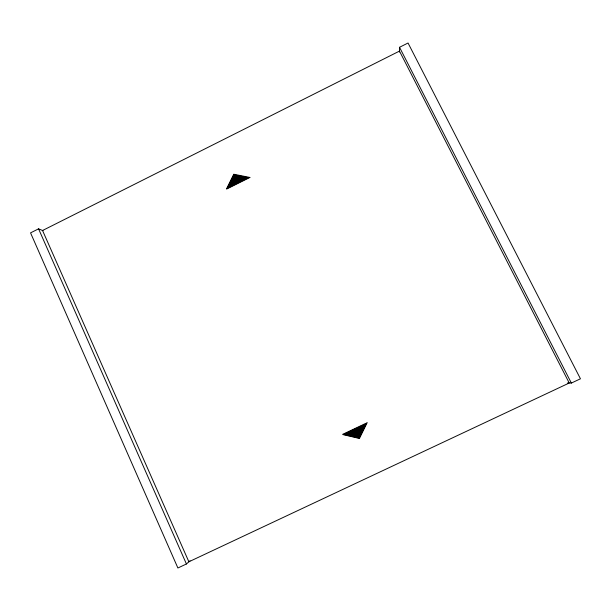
<?xml version="1.0" encoding="UTF-8"?>
<svg xmlns="http://www.w3.org/2000/svg" width="611" height="611" viewBox="0 0 611 611"><rect width="100%" height="100%" fill="white"/><g stroke="black" fill="none" stroke-linecap="round" stroke-linejoin="round"><path stroke-width="0.92" d="M399.464 52.011L399.533 47.284L408.041 43.007L580.45 378.797L571.361 383.066L567.604 382.96M349.629 436.223L353.005 429.327M350.21 436.361L353.845 428.93M350.783 436.498L354.678 428.532M351.356 436.636L355.51 428.135M351.936 436.766L356.35 427.738M352.509 436.903L357.183 427.341M353.089 437.041L358.023 426.944M353.662 437.171L358.856 426.547M354.243 437.308L359.688 426.157M354.815 437.445L360.528 425.76M355.396 437.575L361.361 425.363M355.969 437.713L362.201 424.966M356.549 437.85L363.033 424.569M357.122 437.988L363.873 424.171M357.702 438.118L364.706 423.774M358.275 438.255L365.546 423.377M358.856 438.393L366.386 422.98M359.428 438.53L367.219 422.583M342.733 434.604L342.992 434.077M343.306 434.742L343.825 433.68M343.878 434.879L344.657 433.283M344.459 435.009L345.498 432.886M345.032 435.147L346.33 432.496M345.605 435.284L347.163 432.099M346.177 435.414L347.995 431.702M346.758 435.551L348.835 431.305M347.331 435.689L349.668 430.908M347.903 435.819L350.5 430.511M348.484 435.956L351.333 430.121M349.057 436.094L352.173 429.724M42.938 230.668L38.569 228.835L30.55 232.867L177.893 567.993L186.424 563.984L190.036 560.753M233.738 174.219L250.098 177.496M233.486 174.731L249.303 177.893M233.234 175.235L248.501 178.297M232.982 175.739L247.707 178.695M232.73 176.251L246.905 179.092M232.478 176.755L246.111 179.489M232.226 177.259L245.309 179.886M231.974 177.77L244.515 180.283M231.729 178.275L243.713 180.68M231.477 178.779L242.918 181.077M231.225 179.283L242.116 181.475M230.973 179.794L241.322 181.872M230.721 180.298L240.528 182.269M230.469 180.803L239.726 182.666M230.217 181.314L238.932 183.063M229.965 181.818L238.13 183.468M229.713 182.322L237.335 183.865M229.461 182.834L236.541 184.262M229.209 183.338L235.739 184.659M228.957 183.842L234.945 185.057M228.705 184.354L234.15 185.454M228.453 184.858L233.356 185.851M228.201 185.362L232.554 186.248M227.949 185.874L231.76 186.645M227.697 186.378L230.966 187.042M227.445 186.882L230.171 187.432M227.193 187.394L229.369 187.829M226.941 187.898L228.575 188.226M226.696 188.402L227.781 188.623M226.444 188.914L226.987 189.02M399.533 47.284L571.361 383.066M38.569 228.835L186.424 563.984M399.479 51.095L42.549 230.507L188.875 561.792L569.223 383.005L399.479 51.095"/></g></svg>
